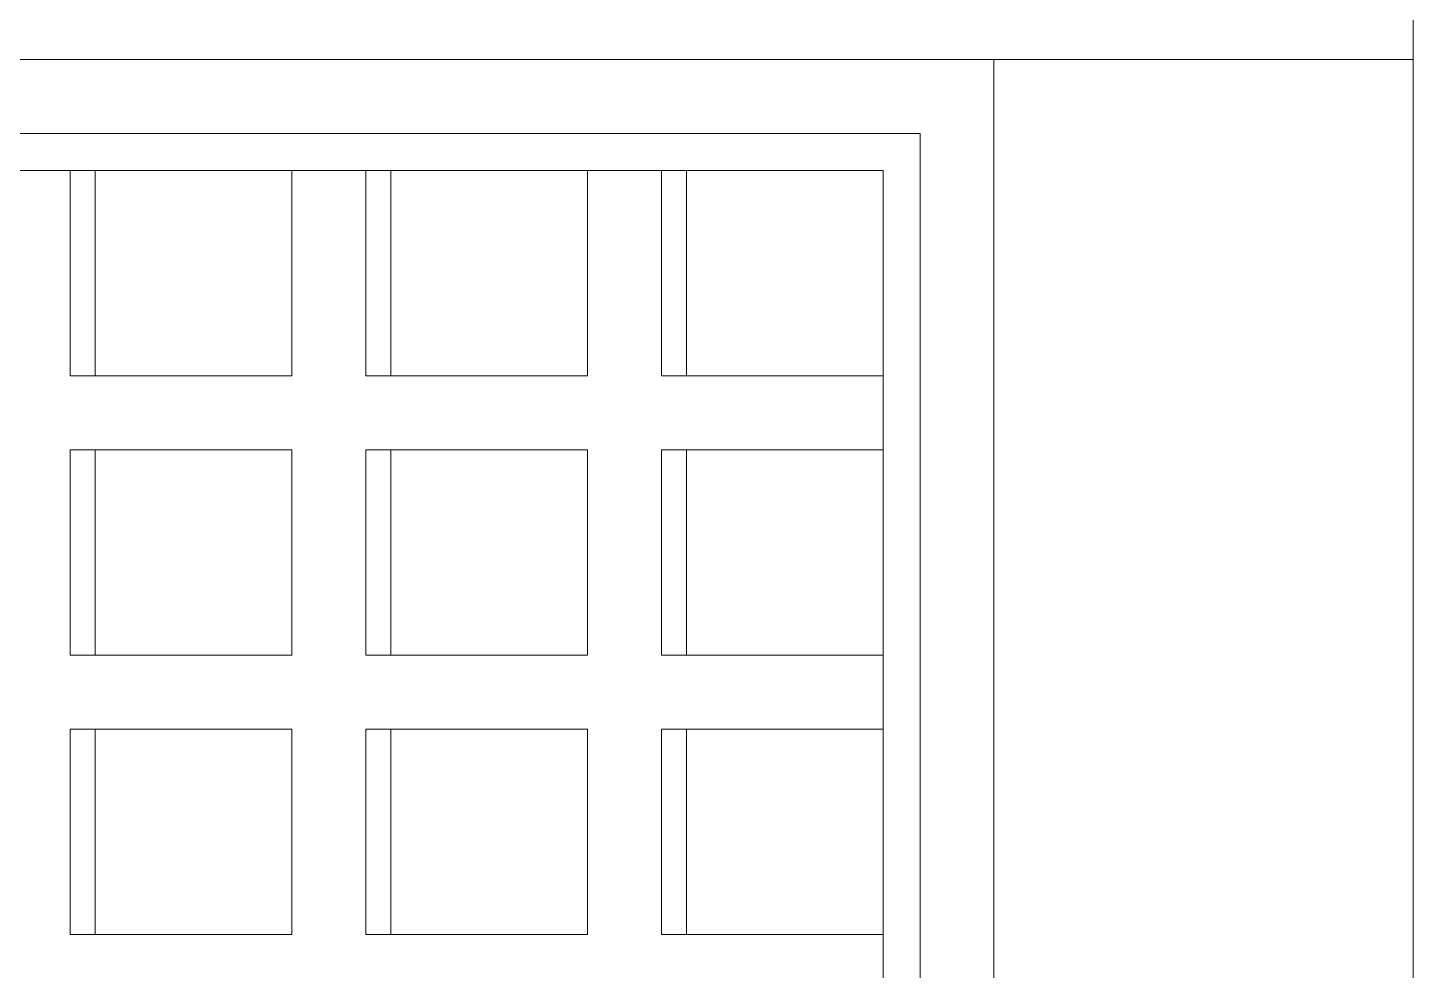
# Model space of a CAD drawing. Header units: millimetres. Extents: x 3554773 to 3850347, y -1853213 to -1653133.
# Drawn here: x 3587448 to 3591239, y -1711950 to -1709373 of the extents above; entities that cross this region are included whole.
import ezdxf

# ---------------------------------------------------------------- set-up
doc = ezdxf.new("R2010")
doc.units = ezdxf.units.MM
doc.header["$MEASUREMENT"] = 0
doc.set_wipeout_variables(frame=1)
doc.linetypes.add('Wipeout_Contour', pattern=[1000, 0, -1000])
doc.layers.add('Structural - Bearing', color=7, linetype='Continuous')
doc.layers.add('Structural - Bearing_Pen_No__3', color=7, linetype='Continuous', lineweight=18, true_color=0xff6600)
doc.layers.add('Structural - Bearing_Pen_No__87', color=7, linetype='Continuous', lineweight=20, true_color=0x6a6a6a)

msp = doc.modelspace()

# ---------------------------------------------------------------- wipeouts: each hides what was drawn before it
at = {"color": 254, "linetype": 'Wipeout_Contour', "lineweight": 0, "ltscale": 40615350.86454452}
msp.add_wipeout([(3574927.1, -1709460), (3574927.1, -1720379.6), (3591138.1, -1720379.6), (3591138.1, -1720177.4), (3591239.2, -1720177.4), (3591239.2, -1709460), (3590091.9, -1709460), (3590091.9, -1716739.7), (3575936.9, -1716739.7), (3575936.9, -1709460)], dxfattribs=at).dxf.layer = 'Structural - Bearing'

# ---------------------------------------------------------------- next in the draw order: wipeouts: each hides what was drawn before it
at = {"color": 254, "linetype": 'Wipeout_Contour', "lineweight": 0, "ltscale": 16241903.0516413}
msp.add_wipeout([(3574927.1, -1709460), (3591239.2, -1709460), (3591239.2, -1707640.1), (3574927.1, -1707640.1)], dxfattribs=at).dxf.layer = 'Structural - Bearing'
at = {"color": 254, "linetype": 'Wipeout_Contour', "lineweight": 0, "ltscale": 16250000.92783132}
msp.add_wipeout([(3589889.7, -1716537.5), (3590091.9, -1716537.5), (3590091.9, -1709662.2), (3589889.7, -1709662.2)], dxfattribs=at).dxf.layer = 'Structural - Bearing'
at = {"color": 254, "linetype": 'Wipeout_Contour', "lineweight": 0, "ltscale": 16246813.44995902}
msp.add_wipeout([(3587564.3, -1710325), (3588170.9, -1710325), (3588170.9, -1709763.3), (3587564.3, -1709763.3)], dxfattribs=at).dxf.layer = 'Structural - Bearing'
at = {"color": 254, "linetype": 'Wipeout_Contour', "lineweight": 0, "ltscale": 16247537.28762015}
msp.add_wipeout([(3588373.1, -1710325), (3588979.8, -1710325), (3588979.8, -1709763.3), (3588373.1, -1709763.3)], dxfattribs=at).dxf.layer = 'Structural - Bearing'
at = {"color": 254, "linetype": 'Wipeout_Contour', "lineweight": 0, "ltscale": 16248261.1326048}
msp.add_wipeout([(3589788.6, -1709763.3), (3589182, -1709763.3), (3589182, -1710325), (3589788.6, -1710325)], dxfattribs=at).dxf.layer = 'Structural - Bearing'
at = {"color": 254, "linetype": 'Wipeout_Contour', "lineweight": 0, "ltscale": 16247135.21940971}
msp.add_wipeout([(3587564.3, -1711088.9), (3588170.9, -1711088.9), (3588170.9, -1710527.2), (3587564.3, -1710527.2)], dxfattribs=at).dxf.layer = 'Structural - Bearing'
at = {"color": 254, "linetype": 'Wipeout_Contour', "lineweight": 0, "ltscale": 16247859.0427361}
msp.add_wipeout([(3588979.8, -1710527.2), (3588373.1, -1710527.2), (3588373.1, -1711088.9), (3588979.8, -1711088.9)], dxfattribs=at).dxf.layer = 'Structural - Bearing'
at = {"color": 254, "linetype": 'Wipeout_Contour', "lineweight": 0, "ltscale": 16248582.87338714}
msp.add_wipeout([(3589182, -1711088.9), (3589788.6, -1711088.9), (3589788.6, -1710527.2), (3589182, -1710527.2)], dxfattribs=at).dxf.layer = 'Structural - Bearing'
at = {"color": 254, "linetype": 'Wipeout_Contour', "lineweight": 0, "ltscale": 16247457.01753854}
msp.add_wipeout([(3588170.9, -1711291.2), (3587564.3, -1711291.2), (3587564.3, -1711852.9), (3588170.9, -1711852.9)], dxfattribs=at).dxf.layer = 'Structural - Bearing'
at = {"color": 254, "linetype": 'Wipeout_Contour', "lineweight": 0, "ltscale": 16248180.82652948}
msp.add_wipeout([(3588373.1, -1711852.9), (3588979.8, -1711852.9), (3588979.8, -1711291.2), (3588373.1, -1711291.2)], dxfattribs=at).dxf.layer = 'Structural - Bearing'
at = {"color": 254, "linetype": 'Wipeout_Contour', "lineweight": 0, "ltscale": 16248904.64284621}
msp.add_wipeout([(3589182, -1711852.9), (3589788.6, -1711852.9), (3589788.6, -1711291.2), (3589182, -1711291.2)], dxfattribs=at).dxf.layer = 'Structural - Bearing'

# ---------------------------------------------------------------- next in the draw order: linework, layer by layer
at = {"layer": 'Structural - Bearing_Pen_No__3', "linetype": 'Continuous'}
for p, q in [((3588170.9, -1710325), (3587564.3, -1710325)), ((3588373.1, -1710325), (3588979.8, -1710325)), ((3587564.3, -1710527.2), (3588170.9, -1710527.2)), ((3587564.3, -1710527.2), (3587564.3, -1711088.9)), ((3587633, -1710527.2), (3587633, -1711088.9)), ((3588170.9, -1711088.9), (3588170.9, -1710527.2)), ((3588373.1, -1710527.2), (3588979.8, -1710527.2)), ((3588373.1, -1710527.2), (3588373.1, -1711088.9)), ((3588441.9, -1710527.2), (3588441.9, -1711088.9)), ((3588979.8, -1711088.9), (3588979.8, -1710527.2)), ((3589182, -1710527.2), (3589182, -1711088.9)), ((3589250.7, -1710527.2), (3589250.7, -1711088.9)), ((3588170.9, -1711088.9), (3587564.3, -1711088.9)), ((3588979.8, -1711088.9), (3588373.1, -1711088.9)), ((3587564.3, -1711291.2), (3587564.3, -1711852.9)), ((3588170.9, -1711291.2), (3587564.3, -1711291.2)), ((3587633, -1711291.2), (3587633, -1711852.9)), ((3588170.9, -1711852.9), (3588170.9, -1711291.2)), ((3588373.1, -1711291.2), (3588373.1, -1711852.9)), ((3588979.8, -1711291.2), (3588373.1, -1711291.2)), ((3588441.9, -1711291.2), (3588441.9, -1711852.9)), ((3588979.8, -1711852.9), (3588979.8, -1711291.2)), ((3589182, -1711291.2), (3589182, -1711852.9)), ((3589250.7, -1711291.2), (3589250.7, -1711852.9)), ((3588170.9, -1711852.9), (3587564.3, -1711852.9)), ((3588979.8, -1711852.9), (3588373.1, -1711852.9))]:
    msp.add_line(p, q, dxfattribs=at)
at = {"layer": 'Structural - Bearing_Pen_No__87', "linetype": 'Continuous'}
msp.add_line((3591239.2, -1707640.1), (3591239.2, -1720177.4), dxfattribs=at)

# ---------------------------------------------------------------- next in the draw order: wipeouts: each hides what was drawn before it
at = {"color": 254, "linetype": 'Wipeout_Contour', "lineweight": 0, "ltscale": 24363422.71590442}
msp.add_wipeout([(3575936.9, -1709662.2), (3576139.1, -1709662.2), (3589889.7, -1709662.2), (3590091.9, -1709662.2), (3590091.9, -1709460), (3575936.9, -1709460)], dxfattribs=at).dxf.layer = 'Structural - Bearing'
at = {"color": 254, "linetype": 'Wipeout_Contour', "lineweight": 0, "ltscale": 16249865.19935454}
msp.add_wipeout([(3589788.6, -1716436.4), (3589889.7, -1716436.4), (3589889.7, -1709763.3), (3589788.6, -1709763.3)], dxfattribs=at).dxf.layer = 'Structural - Bearing'

# ---------------------------------------------------------------- next in the draw order: linework, layer by layer
at = {"layer": 'Structural - Bearing_Pen_No__3', "linetype": 'Continuous'}
for p, q in [((3575936.9, -1709460), (3590091.9, -1709460)), ((3590091.9, -1709460), (3590091.9, -1709662.2)), ((3590091.9, -1709662.2), (3590091.9, -1716537.5)), ((3589182, -1710325), (3589788.6, -1710325)), ((3589788.6, -1710325), (3589788.6, -1710527.2)), ((3589788.6, -1710527.2), (3589182, -1710527.2)), ((3589788.6, -1710527.2), (3589788.6, -1711088.9)), ((3589182, -1711088.9), (3589788.6, -1711088.9)), ((3589788.6, -1711088.9), (3589788.6, -1711291.2)), ((3589788.6, -1711291.2), (3589182, -1711291.2)), ((3589788.6, -1711291.2), (3589788.6, -1711852.9)), ((3589182, -1711852.9), (3589788.6, -1711852.9)), ((3589788.6, -1711852.9), (3589788.6, -1712055.1))]:
    msp.add_line(p, q, dxfattribs=at)
at = {"layer": 'Structural - Bearing_Pen_No__87', "linetype": 'Continuous'}
msp.add_line((3590091.9, -1709460), (3591239.2, -1709460), dxfattribs=at)

# ---------------------------------------------------------------- next in the draw order: wipeouts: each hides what was drawn before it
at = {"color": 254, "linetype": 'Wipeout_Contour', "lineweight": 0, "ltscale": 24363507.88590426}
msp.add_wipeout([(3576139.1, -1709662.2), (3576139.1, -1709763.3), (3576240.2, -1709763.3), (3589788.6, -1709763.3), (3589889.7, -1709763.3), (3589889.7, -1709662.2)], dxfattribs=at).dxf.layer = 'Structural - Bearing'

# ---------------------------------------------------------------- next in the draw order: linework, layer by layer
at = {"layer": 'Structural - Bearing_Pen_No__3', "linetype": 'Continuous'}
for p, q in [((3589889.7, -1709662.2), (3576139.1, -1709662.2)), ((3589889.7, -1716537.5), (3589889.7, -1709662.2)), ((3587362, -1709763.3), (3587564.3, -1709763.3)), ((3587564.3, -1709763.3), (3587564.3, -1710325)), ((3587564.3, -1709763.3), (3589788.6, -1709763.3)), ((3587633, -1709763.3), (3587633, -1710325)), ((3588170.9, -1710325), (3588170.9, -1709763.3)), ((3588170.9, -1709763.3), (3588373.1, -1709763.3)), ((3588373.1, -1709763.3), (3588373.1, -1710325)), ((3588441.9, -1709763.3), (3588441.9, -1710325)), ((3588979.8, -1710325), (3588979.8, -1709763.3)), ((3588979.8, -1709763.3), (3589182, -1709763.3)), ((3589182, -1709763.3), (3589182, -1710325)), ((3589250.7, -1709763.3), (3589250.7, -1710325)), ((3589788.6, -1709763.3), (3589788.6, -1710325))]:
    msp.add_line(p, q, dxfattribs=at)

doc.saveas('drawing.dxf')
